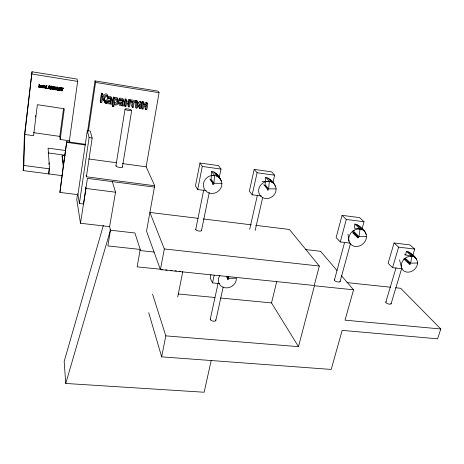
<?xml version="1.0" encoding="UTF-8"?>
<svg xmlns="http://www.w3.org/2000/svg" width="464" height="464" viewBox="0 0 464 464"><rect width="100%" height="100%" fill="white"/><g stroke="black" fill="none" stroke-linecap="round" stroke-linejoin="round"><path stroke-width="0.7" d="M62.222 175.67L23.2 170.59L23.821 165.457L24.812 134.456L32.028 71.763L77.007 79.06L77.645 81.391L69.385 140.783L69.617 142.187M23.2 170.59L24.377 135.923L32.028 71.763M116.98 99.725C117.235 101.245 116.029 103.315 114.306 102.422M211.63 171.303L211.091 179.04L213.956 183.268L221.908 183.303C220.806 178.13 217.129 172.422 211.63 171.303L214.513 175.427L213.956 183.268M111.714 98.745C112.189 96.506 109.33 96.042 107.718 96.326L107.561 97.341C107.393 100.085 110.937 97.399 111.337 99.609C110.855 100.758 107.213 99.186 107.167 101.72A2.082 2.059 15.1 0 0 107.317 102.857L107.491 103.165A1.844 1.821 15.2 0 0 108.344 103.803L109.417 103.93L110.774 103.402L110.681 104.035L111.685 104.191C113.077 100.85 112.885 96.68 108.286 97.695L107.718 96.326M219.913 275.43A9.245 8.201 -28.2 0 0 224.93 287.773A9.245 8.201 -28.2 0 0 236.385 278.197L228.653 278.365L228.816 276.376M265.785 177.358L265.077 184.73L268.639 188.865L276.126 188.883C275.361 183.669 270.889 178.675 265.785 177.358L269.364 181.389L271.51 181.992L273.371 183.135L274.821 184.742M268.639 188.865L269.364 181.389L262.102 181.32M38.773 87.209L39.069 84.222L39.44 84.692L39.162 86.959L40.339 87.145L40.304 87.452L38.773 87.209L38.756 86.791L40.281 87.035L40.304 87.452M39.162 86.959L39.423 84.28M35.455 116.98L35.629 115.553M40.281 87.035L40.322 86.727L39.144 86.542M42.102 87.615L42.102 86.843C42.444 87.771 40.542 87.458 40.873 86.588C43.135 88.009 42.253 84.761 40.878 85.805C39.115 88.311 44.364 88.096 40.855 86.478M45.82 88.201C46.075 87.534 44.254 88.369 44.59 87.18C46.847 88.595 45.971 85.353 44.602 86.391C42.827 88.943 48.117 88.63 44.561 87.064M45.959 87.394C46.719 85.463 43.575 85.353 44.295 87.302M46.818 85.335L46.516 88.427L46.151 87.957L46.487 85.283L46.852 85.747L46.487 85.283M46.185 88.375L46.522 85.695M50.28 88.612L50.611 86.055C52.85 85.428 52.333 88.978 50.669 88.375L50.791 87.429C52.826 87.278 52.27 90.149 50.327 89.03L50.28 88.612C51.168 89.308 52.971 88.235 51.753 87.383M50.327 89.03L50.611 86.055M50.825 87.151L50.918 86.397L51.817 86.884L50.825 87.151L50.872 87.563L51.869 87.296L50.918 86.397M50.831 87.847L51.777 88.143L51.695 88.769L50.709 88.792L50.791 87.429M50.872 87.563L50.965 86.814M51.794 87.812L52.136 86.896L50.651 86.466M54.242 87.574C51.266 86.06 56.289 90.811 52.339 89.192L52.345 88.346L53.14 88.81L53.778 88.473L52.583 87.441L52.728 86.669A0.847 0.818 31.5 0 1 53.151 86.461C54.514 86.374 54.735 88.154 53.493 86.762M52.339 89.192L52.374 88.351L52.397 88.763C55.181 89.883 52.293 88.143 52.774 87.087A0.853 0.818 31.3 0 1 53.203 86.878L54.317 87.168M54.265 86.756L54.184 87.157M56.944 89.662L57.281 87.11L57.623 87.168L57.391 89.836L58.557 90.022L58.516 90.323L57.002 90.086L56.944 89.662L58.452 89.9L58.516 90.323M57.002 90.086L57.281 87.11M57.391 89.836L57.623 87.168M58.452 89.9L58.493 89.598L57.333 89.413M48.929 164.297L49.114 162.876M59.032 87.389C57.072 90.416 61.996 91.211 60.917 87.69L60.569 87.632C61.312 90.811 57.838 90.231 59.38 87.447L59.032 87.389C57.223 91.019 62.048 91.866 60.917 87.69M59.38 87.447C57.867 90.753 61.497 91.402 60.569 87.632M49.526 168.797L49.149 168.797L48.476 173.884L48.853 173.884L49.526 168.797L48.094 148.115L65.546 150.533M63.272 88.775L63.237 88.056L61.149 87.725L61.178 88.444L62.054 88.583L61.753 90.834L62.101 90.886L62.327 88.218L63.197 88.357L63.272 88.775L62.402 88.636M61.178 88.444L61.149 87.725M61.753 90.834L61.979 88.166M62.101 90.886L62.327 88.218M63.197 88.357L63.237 88.056M69.385 140.783L60.181 139.473L59.792 136.399L63.591 108.199M60.181 139.473L64.322 108.773L37.375 104.678L33.553 135.697L24.812 134.456M65.105 155.724L62.246 155.33L62.066 156.658L63.243 166.124L59.914 192.415L77.94 194.665L79.385 203.476L83.59 203.986L87.418 178.362L154.448 187.114M85.852 144.368L66.712 141.659L63.475 165.103L62.246 155.33M59.914 192.415L66.712 141.659M354.038 230.173L353.841 231.553L358.962 236.605L366.572 236.518C365.986 230.637 360.29 225.742 354.902 224.042L354.328 228.108L360.064 228.996L362.216 229.576L364.049 230.712M353.696 232.696L358.8 237.754L357.64 237.765L357.808 236.617L352.205 231.072M358.962 236.605L360.064 228.996L354.902 224.042M77.592 193.842L76.757 199.572L80.481 223.259L109.614 226.629L110.467 230.057L107.88 245.92L140.232 249.452L137.129 266.841L162.818 269.497M77.94 194.665L87.307 130.616L90.271 131.051L92.156 138.057L86.391 176.796L154.698 185.739L146.531 231.188L160.422 269.601L314.232 285.493L319.325 266.046L289.449 229.465L255.641 225.347M87.389 132.762L94.987 80.887L157.934 91.118L159.065 92.707L146.143 166.814L154.698 185.739M88.415 131.138L95.561 82.412L94.987 80.887M79.385 203.476L89.094 137.617L87.307 130.616M106.685 103.414L104.064 98.728L106.099 96.408L107.335 96.344L107.48 95.398C104.707 94.221 104.852 98.536 102.474 98.287L103.014 94.691L102.486 93.339L101.419 93.171L100.23 101.082L100.746 102.486L101.813 102.654L102.364 99.012L103.037 99.116L105.328 103.199L106.685 103.414L104.174 98.513M100.746 102.486L101.941 94.517L101.419 93.171M102.271 94.772L102.486 93.339M108.129 98.716L108.286 97.695M111.285 100.125L110.722 98.554M111.157 100.92L108.593 101.158L108.396 102.637L109.666 103.049L110.902 102.573L111.157 100.92L110.571 99.534M113.413 97.098L112.16 105.171L112.758 106.592L113.767 106.749L114.156 104.272C119.062 108.031 120.541 96.135 114.939 99.25L114.417 97.26L113.413 97.098L114.022 98.467L112.758 106.592M114.73 98.791L114.417 97.26M80.481 223.259L85.91 188.442L85.637 187.038M119.492 98.194L120.147 99.569C124.741 98.554 124.886 102.724 123.488 106.03L122.49 105.873L122.589 105.247L121.237 105.769L120.176 105.647A1.827 1.815 0.2 0 1 119.329 105.015L119.155 104.707A2.065 2.047 -0.2 0 1 119.016 103.576C119.068 101.053 122.682 102.614 123.169 101.471C122.751 99.273 119.26 101.941 119.335 99.203L119.492 98.194C120.942 98.043 123.436 98.136 123.494 100.079M119.985 100.584L120.147 99.569M123.111 101.981L122.467 100.404M122.722 104.417L122.983 102.776L121.156 102.741L120.193 103.281L120.228 104.487L121.493 104.899L122.722 104.417L122.049 103.014L120.831 103.489L119.898 103.327M125.147 98.954L124.207 104.829L124.891 106.25L125.895 106.407L126.324 103.745L129.015 104.168L128.58 106.824L129.578 106.981L130.541 101.077L129.816 99.696L128.818 99.54L128.435 101.918L129.154 103.31L126.457 102.886L126.846 100.491L126.144 99.116L125.147 98.954L125.843 100.334L124.891 106.25M115.919 165.799L125.06 109.063M128.192 103.426L127.873 105.403L128.58 106.824M129.154 103.31L129.543 100.92L128.818 99.54M130.546 99.812L130.407 100.676L131.138 102.068L133.156 102.382L132.333 107.41L133.33 107.561L134.154 102.538L136.167 102.857L136.312 101.987L135.54 100.601L130.546 99.812L131.283 101.193L131.138 102.068M132.292 101.709L131.59 105.983L132.333 107.41M122.397 167.139L131.695 110.444A3.41 0.667 10.4 0 0 127.142 108.907A3.41 0.667 10.4 0 0 126.283 109.916A3.41 0.667 10.4 0 0 131.695 110.444M135.401 101.465L135.54 100.601M141.717 102.84L140.789 102.695L137.321 106.581L138.04 102.26L137.257 100.874L136.277 100.717L135.314 106.569L136.08 107.99L136.973 108.129L140.482 104.18L139.751 108.564L140.731 108.715L141.717 102.84L140.911 101.454L139.983 101.303L137.402 104.203M136.08 107.99L137.054 102.103L136.277 100.717M139.27 105.27L138.956 107.138L139.751 108.564M142.332 101.674L141.352 107.509L142.164 108.941L143.15 109.092L143.596 106.453L146.259 106.871L145.812 109.51L146.798 109.661L147.796 103.797L146.943 102.405L145.963 102.248L145.563 104.615L146.404 106.018L143.741 105.601L144.142 103.223L143.318 101.831L142.332 101.674L143.15 103.066L144.142 103.223M142.164 108.941L143.318 101.831M145.197 106.766L144.977 108.077L145.812 109.51M405.722 254.951L406.342 251.25C411.377 252.967 417.217 257.311 417.583 263.013A8.822 7.291 -42.1 0 1 408.372 272.177A8.822 7.291 -42.1 0 1 401.447 263.952A8.822 7.291 -42.1 0 1 411.864 256.215L413.801 256.725L415.442 257.746M146.404 106.018L146.81 103.64L145.963 102.248M109.614 226.629L115.53 192.212L112.311 181.499M407.879 261.777L410.489 264.19L409.439 264.207L409.619 263.163L404.405 258.344M417.583 263.013L410.669 263.146L411.864 256.215L406.342 251.25M160.422 269.601L164.331 248.948L149.895 212.454L198.093 218.329M395.676 287.761L400.687 288.289L440.8 328.988L437.587 338.813L342.159 330.374L331.197 369.443L161.658 356.851L165.805 335.866L152.569 294.176M219.205 177.747L221.003 169.064L218.457 165.625L199.978 163.026L195.46 185.861L197.687 189.561L206.254 190.687M197.687 189.561L202.287 166.454L199.978 163.026M177.724 296.972L182.793 271.562M195.762 229.436L203.719 189.985M201.48 230.614L209.252 192.595M210.9 274.618L210.163 278.064L212.529 282.901L219.739 283.626M212.529 282.901L214.177 275.227M210.25 319.319L218.103 283.139M215.83 320.456L223.167 287.083M211.172 360.557L204.143 392.237L65.755 383.461L64.165 361.468L103.35 225.4M272.931 182.712L274.671 175.206L271.539 171.842L254.185 169.395L249.348 191.18L252.178 194.787L261.238 195.988M252.178 194.787L257.108 172.747L254.185 169.395M249.673 229.344L257.398 195.187M255.154 230.469L262.636 197.734M165.805 335.866L298.491 346.66L271.527 302.917L276.793 281.323M298.491 346.66L314.447 285.772L353.551 289.809L345.025 320.166L440.8 328.988M362.111 228.7L364.037 221.74L359.577 217.604L342.055 215.342L336.139 237.562L340.263 241.947L350.117 243.13M340.263 241.947L346.301 219.466L342.055 215.342M334.445 279.966L344.445 243.02M340.071 281.648L350.366 243.977M65.755 383.461L110.467 230.057M412.635 255.925L414.712 249.081L409.961 244.922L394.058 242.991L388.107 263.285L392.567 267.658L402.288 268.755M392.567 267.658L398.634 247.15L394.058 242.991M385.81 302.186L396.012 267.885M391.088 303.775L401.598 268.76M40.878 85.927L41.505 85.48L41.951 86.507L40.902 86.345L40.878 85.927L41.922 86.095M40.902 86.345L41.528 85.892L41.951 86.507M49.52 87.76L49.706 88.931L50.077 88.989L49.474 85.875L49.045 85.805L47.873 88.641L48.227 88.699L48.517 87.603M48.227 88.699L48.558 88.021L49.561 88.177L49.462 87.458L48.65 87.331L48.691 87.742L49.503 87.876L49.248 86.6L48.691 87.742M47.873 88.641L49.045 85.805M43.164 87.041L43.883 85.643L44.231 85.695L42.972 87.87L42.45 85.411L42.804 85.469L43.193 87.458L43.883 85.643M54.984 87.412C53.563 89.912 57.553 90.219 56.654 87.505A1.021 0.98 31.3 0 0 56.219 86.983L54.862 87.029L54.427 88.537M43.274 87.916L44.231 85.695M118.523 101.616L119.724 100.618L122.438 100.595M53.087 86.814L52.954 87.354L54.143 88.479M53.952 88.885L53.528 89.111M114.324 97.875C115.681 96.75 118.03 97.562 118.018 99.447M55.883 89.465L56.446 88.444L55.883 87.151M102.527 96.912C104.296 96.332 104.429 93.044 106.917 94.047L107.48 95.398M45.785 87.783L44.393 87.464M211.34 175.491C214.728 174.969 218.364 176.1 220.406 178.953M110.693 98.739C109.272 98.53 106.848 98.385 106.604 100.328A2.065 2.042 17 0 0 106.755 101.459L106.929 101.761A1.833 1.81 17.1 0 0 107.451 102.242M178.246 293.985L214.844 297.488M220.58 298.033L271.527 302.917M165.671 269.793L167.098 269.938M170.665 270.309L172.092 270.454M174.945 270.75L176.372 270.895M179.226 271.191L180.653 271.341M346.991 282.622L390.665 287.233M139.861 250.519L154.135 252.074M164.331 248.948L319.325 266.046M305.689 249.58L320.578 251.302L337.061 270.553M109.846 230.127L134.914 232.998L140.232 249.452M398.634 247.15L414.712 249.081M203.128 218.944L251.326 224.82M346.301 219.466L364.037 221.74M85.91 188.442L115.53 192.212M23.821 165.457L49.149 168.797M48.175 152.923L64.896 155.214M88.723 158.955L116.713 162.783M122.455 163.572L146.143 166.814M202.287 166.454L221.003 169.064M66.822 142.378L85.208 144.977M257.108 172.747L274.671 175.206M33.53 132.652L59.792 136.399M89.094 137.617L92.156 138.057M101.941 94.517L103.014 94.691M39.44 84.692L39.069 84.222M49.085 86.217L49.52 86.287L49.474 85.875M57.339 87.528L57.687 87.58M59.096 87.806L59.444 87.858M60.639 88.05L60.987 88.102M61.219 88.143L63.313 88.473M42.473 85.828L42.833 85.881L43.193 87.458M43.912 86.055L44.26 86.107M45.634 86.681C43.152 86.571 46.232 85.301 45.663 87.093C43.372 87.342 45.71 85.666 45.663 87.093M44.556 86.762L45.924 86.977M114.022 98.467L115.037 98.629M125.843 100.334L126.846 100.491M129.543 100.92L130.541 101.077M131.283 101.193L136.312 101.987M137.054 102.103L138.04 102.26M146.81 103.64L147.796 103.797M42.45 85.411L43.245 87.499M46.151 87.957L46.516 88.427M47.838 88.224L48.186 88.282M61.683 90.41L62.025 90.463M126.428 101.599L128.435 101.918M143.579 104.301L145.563 104.615M32.033 74.025L77.645 81.391M95.561 82.412L159.065 92.707M404.451 254.69L411.864 256.215M55.402 89.471L54.497 88.781M108.153 101.488L109.092 101.651L110.316 101.175L110.902 102.573M52.293 88.775L52.647 88.972M416.666 259.208L409.88 252.77M408.262 251.755L413.801 256.725M405.188 258.094L410.669 263.146M404.747 258.877L405.791 259.846M403.709 258.9L409.439 264.207M362.831 229.831L365.441 232.325M357.025 224.617L362.216 229.576M365.255 233.305L366.305 234.308M352.553 232.708L357.64 237.765M269.735 179.081L271.782 181.963M274.839 185.681L275.755 186.702M267.896 177.95L271.51 181.992M358.84 225.742L360.215 227.343M264.799 185.646L268.528 189.991L267.392 189.991L267.496 188.86L263.784 184.527M341.301 275.506L353.551 289.809M215.876 173.118L218.822 177.265M219.223 177.869L221.456 181.018M213.892 171.929L216.81 176.059M210.673 179.707L213.869 184.457L212.663 184.452L212.744 183.268L209.966 179.127M139.983 101.303L140.789 102.695M103.159 98.902L105.328 103.199M227.65 276.503L228.653 278.365M226.902 276.376L228.566 279.467L227.389 279.496L227.482 278.388L226.484 276.538M217.436 174.789L218.48 176.825M125.431 105.461L125.895 106.407M122.044 104.928L122.49 105.873M113.361 105.804L113.767 106.749M110.287 103.095L110.681 104.035M106.964 95.439L107.335 96.344M40.588 86.716C39.858 84.767 43.019 84.871 42.241 86.809M148.718 312.701L161.658 356.851M399.55 259.811L401.47 267.421M86.113 175.444L86.391 176.796M58.493 89.598L58.557 90.022M347.965 234.187L348.969 241.228M50.669 88.375L50.709 88.792M50.077 88.989L49.665 88.514L49.706 88.931M45.861 87.847L45.832 87.429L45.843 87.841M48.766 172.544L48.853 173.884M42.804 85.469L42.833 85.881M42.949 87.452L42.972 87.87M40.322 86.727L40.339 87.145M215.528 319.783A2.848 1.195 12.4 0 1 213.254 321.14A2.848 1.195 12.4 0 1 210.383 319.029M390.874 303.224A2.761 0.94 16.6 0 1 389.928 304.181A2.761 0.94 16.6 0 1 386.529 303.154A2.761 0.94 16.6 0 1 386.309 301.849M366.572 236.518A9.529 8.166 -41.9 0 1 356.712 246.517A9.529 8.166 -41.9 0 1 348.841 237.411A9.529 8.166 -41.9 0 1 360.064 228.996M339.926 281.091A2.941 0.986 15.2 0 1 337.154 281.805A2.941 0.986 15.2 0 1 334.666 279.763M221.908 183.303A9.489 8.851 -35.1 0 1 212.367 193.471A9.489 8.851 -35.1 0 1 203.423 183.947A9.489 8.851 -35.1 0 1 214.513 175.427M201.19 230.08A2.917 0.934 11.5 0 1 198.789 231.008A2.917 0.934 11.5 0 1 195.912 229.222M276.126 188.883A9.1 8.277 -41 0 1 266.881 198.586A9.1 8.277 -41 0 1 258.703 189.527A9.1 8.277 -41 0 1 269.364 181.389M122.223 166.657A3.329 0.87 9.9 0 1 119.045 167.336A3.329 0.87 9.9 0 1 116.168 165.619M118.917 103.861A1.815 1.804 2.7 0 1 118.685 103.6L118.511 103.298A2.047 2.036 2.4 0 1 118.372 102.173M54.474 88.38C54.062 90.695 57.727 89.999 56.712 87.922A1.021 0.986 31.2 0 0 56.277 87.394L55.106 87.319L54.474 88.38M117.612 101.111C118.065 103.078 115.983 105.038 114.283 103.46L114.805 100.091L116.835 99.754L117.612 101.111M56.388 88.032C55.477 91.373 53.957 86.072 56.388 88.038"/></g></svg>
